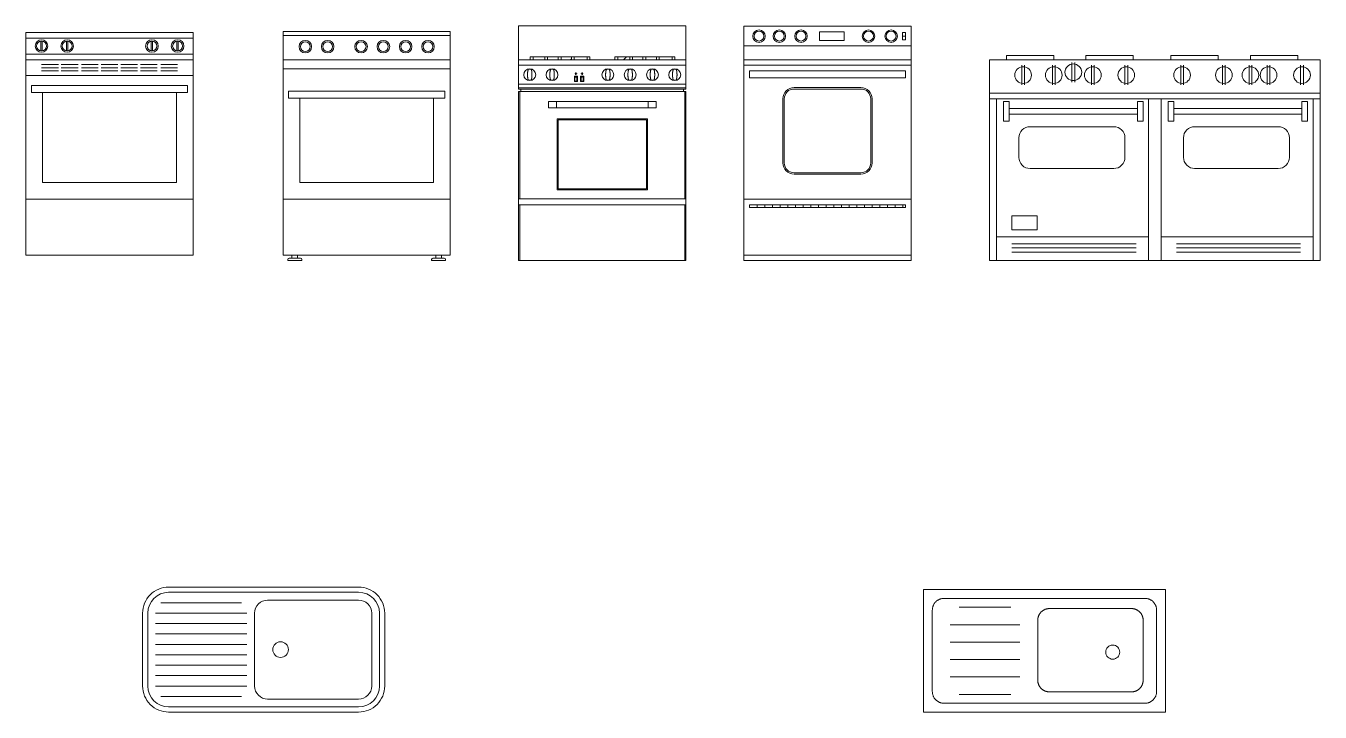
# Model space of a CAD drawing. Header units: millimetres. Extents: x 521 to 2566, y 309 to 1649.
# Drawn here: x 2018.1 to 2515.4, y 1361.9 to 1625.3 of the extents above; entities that cross this region are included whole.
import ezdxf

# ---------------------------------------------------------------- set-up
doc = ezdxf.new("R2010")
doc.units = ezdxf.units.MM
doc.layers.add('kitchen technics', color=250, linetype='Continuous')
doc.styles.get("Standard").update_dxf_attribs({"font": 'arial.ttf'})
pattern_1 = [(45, (-181644.877, -92351.259), (-10.1637708, 10.1637708), [])]

# ---------------------------------------------------------------- blocks, each defined once
blk = doc.blocks.new('SINK_KITCHEN_SNGL')
at = {"color": 8, "linetype": 'Continuous', "lineweight": 18}
for p, q in [((-36.5, -2), (36.5, -2)), ((-39.5, -6), (-8.5, -6)), ((-44.5, -38), (-44.5, -10)), ((-41.5, -10), (-6.5, -10)), ((-41.5, -14), (-6.5, -14)), ((44.5, -10), (44.5, -38)), ((-41.5, -18), (-6.5, -18)), ((-41.5, -22), (-6.5, -22)), ((-41.5, -26), (-6.5, -26)), ((-41.5, -30), (-6.5, -30)), ((-41.5, -34), (-6.5, -34)), ((-41.5, -38), (-6.5, -38)), ((-39.5, -42), (-8.5, -42)), ((36.5, -46), (-36.5, -46))]:
    blk.add_line(p, q, dxfattribs=at)
at = {"color": 7, "linetype": 'Continuous', "lineweight": 18, "flags": 128}
for points in [[(36.5, 0, -0.414214), (46.5, -10), (46.5, -38, -0.414214), (36.5, -48), (-36.5, -48, -0.414214), (-46.5, -38), (-46.5, -10, -0.414214), (-36.5, 0)], [(36.5, -5, -0.414214), (41.5, -10), (41.5, -38, -0.414214), (36.5, -43), (1.5, -43, -0.414214), (-3.5, -38), (-3.5, -10, -0.414214), (1.5, -5)]]:
    blk.add_lwpolyline(points, format="xyb", close=True, dxfattribs=at)
at = {"color": 7, "linetype": 'Continuous', "lineweight": 18}
blk.add_circle((6.5, -24), 3, dxfattribs=at)
at = {"color": 8, "linetype": 'Continuous', "lineweight": 18}
for centre, start, end in [((-36.5, -10), 90, 180), ((36.5, -10), 0, 90), ((-36.5, -38), 180, 270), ((36.5, -38), 270, 0)]:
    blk.add_arc(centre, 8, start, end, dxfattribs=at)
blk = doc.blocks.new('SINK_KITCHEN3_SNGL')
at = {"color": 7, "linetype": 'Continuous', "lineweight": 18}
for points in [[(-46.5, -47.1, 0), (-46.5, 0, 0)], [(-46.5, 0, 0), (46.5, 0, 0)], [(46.5, -47.1, 0), (46.5, 0, 0)], [(28.9, -23.04, 0), (28.85, -23.57, 0), (28.69, -24.07, 0), (28.45, -24.54, 0), (28.11, -24.95, 0), (27.7, -25.28, 0), (27.23, -25.53, 0), (26.73, -25.69, 0), (26.2, -25.74, 0), (25.67, -25.69, 0), (25.17, -25.53, 0), (24.7, -25.28, 0), (24.29, -24.95, 0), (23.96, -24.54, 0), (23.71, -24.07, 0), (23.55, -23.57, 0), (23.5, -23.04, 0), (23.55, -22.51, 0), (23.71, -22.01, 0), (23.96, -21.54, 0), (24.29, -21.13, 0), (24.7, -20.79, 0), (25.17, -20.55, 0), (25.67, -20.39, 0), (26.2, -20.34, 0), (26.73, -20.39, 0), (27.23, -20.55, 0), (27.7, -20.79, 0), (28.11, -21.13, 0), (28.45, -21.54, 0), (28.69, -22.01, 0), (28.85, -22.51, 0), (28.9, -23.04, 0)], [(-46.5, -47.1, 0), (46.5, -47.1, 0)]]:
    blk.add_polyline3d(points, dxfattribs=at)
at = {"color": 8, "linetype": 'Continuous', "lineweight": 18}
for points in [[(-43.1, -7.9, 0), (-43.09, -7.68, 0), (-43.08, -7.46, 0), (-43.05, -7.24, 0), (-43.01, -7.02, 0), (-42.97, -6.81, 0), (-42.91, -6.59, 0), (-42.84, -6.38, 0), (-42.76, -6.18, 0), (-42.67, -5.98, 0), (-42.57, -5.78, 0), (-42.46, -5.59, 0), (-42.34, -5.4, 0), (-42.21, -5.22, 0), (-42.08, -5.05, 0), (-41.93, -4.88, 0), (-41.78, -4.72, 0), (-41.62, -4.57, 0), (-41.45, -4.42, 0), (-41.28, -4.29, 0), (-41.1, -4.16, 0), (-40.91, -4.04, 0), (-40.72, -3.93, 0), (-40.52, -3.83, 0), (-40.32, -3.74, 0), (-40.12, -3.66, 0), (-39.91, -3.59, 0), (-39.69, -3.53, 0), (-39.48, -3.49, 0), (-39.26, -3.45, 0), (-39.04, -3.42, 0), (-38.82, -3.41, 0), (-38.6, -3.4, 0)], [(10.03, -3.4, 0), (-38.6, -3.4, 0)], [(38.58, -3.4, 0), (10.03, -3.4, 0)], [(38.58, -3.4, 0), (38.8, -3.41, 0), (39.02, -3.42, 0), (39.24, -3.45, 0), (39.46, -3.49, 0), (39.67, -3.53, 0), (39.89, -3.59, 0), (40.1, -3.66, 0), (40.3, -3.74, 0), (40.5, -3.83, 0), (40.7, -3.93, 0), (40.89, -4.04, 0), (41.08, -4.16, 0), (41.26, -4.29, 0), (41.43, -4.42, 0), (41.6, -4.57, 0), (41.76, -4.72, 0), (41.91, -4.88, 0), (42.06, -5.05, 0), (42.19, -5.22, 0), (42.32, -5.4, 0), (42.44, -5.59, 0), (42.55, -5.78, 0), (42.65, -5.98, 0), (42.74, -6.18, 0), (42.82, -6.38, 0), (42.89, -6.59, 0), (42.95, -6.81, 0), (42.99, -7.02, 0), (43.03, -7.24, 0), (43.06, -7.46, 0), (43.07, -7.68, 0), (43.08, -7.9, 0)], [(-43.1, -7.9, 0), (-43.1, -39.18, 0)], [(-12.9, -6.82, 0), (-32.8, -6.82, 0)], [(43.08, -39.18, 0), (43.08, -7.9, 0)], [(-9.5, -13.51, 0), (-36.2, -13.51, 0)], [(-9.5, -20.2, 0), (-36.2, -20.2, 0)], [(-9.5, -26.88, 0), (-36.2, -26.88, 0)], [(-9.5, -33.57, 0), (-36.2, -33.57, 0)], [(-38.6, -43.68, 0), (-38.82, -43.67, 0), (-39.04, -43.66, 0), (-39.26, -43.63, 0), (-39.48, -43.59, 0), (-39.69, -43.55, 0), (-39.91, -43.49, 0), (-40.12, -43.42, 0), (-40.32, -43.34, 0), (-40.52, -43.25, 0), (-40.72, -43.15, 0), (-40.91, -43.04, 0), (-41.1, -42.92, 0), (-41.28, -42.79, 0), (-41.45, -42.66, 0), (-41.62, -42.51, 0), (-41.78, -42.36, 0), (-41.93, -42.2, 0), (-42.08, -42.03, 0), (-42.21, -41.86, 0), (-42.34, -41.68, 0), (-42.46, -41.49, 0), (-42.57, -41.3, 0), (-42.67, -41.1, 0), (-42.76, -40.9, 0), (-42.84, -40.7, 0), (-42.91, -40.49, 0), (-42.97, -40.27, 0), (-43.01, -40.06, 0), (-43.05, -39.84, 0), (-43.08, -39.62, 0), (-43.09, -39.4, 0), (-43.1, -39.18, 0)], [(43.08, -39.18, 0), (43.07, -39.4, 0), (43.06, -39.62, 0), (43.03, -39.84, 0), (42.99, -40.06, 0), (42.95, -40.27, 0), (42.89, -40.49, 0), (42.82, -40.7, 0), (42.74, -40.9, 0), (42.65, -41.1, 0), (42.55, -41.3, 0), (42.44, -41.49, 0), (42.32, -41.68, 0), (42.19, -41.86, 0), (42.06, -42.03, 0), (41.91, -42.2, 0), (41.76, -42.36, 0), (41.6, -42.51, 0), (41.43, -42.66, 0), (41.26, -42.79, 0), (41.08, -42.92, 0), (40.89, -43.04, 0), (40.7, -43.15, 0), (40.5, -43.25, 0), (40.3, -43.34, 0), (40.1, -43.42, 0), (39.89, -43.49, 0), (39.67, -43.55, 0), (39.46, -43.59, 0), (39.24, -43.63, 0), (39.02, -43.66, 0), (38.8, -43.67, 0), (38.58, -43.68, 0)], [(-38.6, -43.68, 0), (10.03, -43.68, 0)], [(-12.9, -40.26, 0), (-32.8, -40.26, 0)], [(10.03, -43.68, 0), (38.58, -43.68, 0)]]:
    blk.add_polyline3d(points, dxfattribs=at)
at = {"color": 7, "linetype": 'Continuous', "lineweight": 18}
for points in [[(-1.9, -9.85, -15), (-1.9, -9.85), (-1.96, -9.95), (-1.96, -9.95, -15)], [(-1.84, -9.76, -15), (-1.84, -9.76), (-1.9, -9.85), (-1.9, -9.85, -15)], [(-1.78, -9.67, -15), (-1.78, -9.67), (-1.84, -9.76), (-1.84, -9.76, -15)], [(-1.71, -9.58, -15), (-1.71, -9.58), (-1.78, -9.67), (-1.78, -9.67, -15)], [(-1.65, -9.49, -15), (-1.65, -9.49), (-1.71, -9.58), (-1.71, -9.58, -15)], [(-1.58, -9.41, -15), (-1.58, -9.41), (-1.65, -9.49), (-1.65, -9.49, -15)], [(-1.51, -9.32, -15), (-1.51, -9.32), (-1.58, -9.41), (-1.58, -9.41, -15)], [(-1.43, -9.24, -15), (-1.43, -9.24), (-1.51, -9.32), (-1.51, -9.32, -15)], [(-1.36, -9.16, -15), (-1.36, -9.16), (-1.43, -9.24), (-1.43, -9.24, -15)], [(-1.28, -9.08, -15), (-1.28, -9.08), (-1.36, -9.16), (-1.36, -9.16, -15)], [(-1.2, -9, -15), (-1.2, -9), (-1.28, -9.08), (-1.28, -9.08, -15)], [(-1.12, -8.93, -15), (-1.12, -8.93), (-1.2, -9), (-1.2, -9, -15)], [(-1.04, -8.85, -15), (-1.04, -8.85), (-1.12, -8.93), (-1.12, -8.93, -15)], [(-0.95, -8.78, -15), (-0.95, -8.78), (-1.04, -8.85), (-1.04, -8.85, -15)], [(-0.87, -8.71, -15), (-0.87, -8.71), (-0.95, -8.78), (-0.95, -8.78, -15)], [(-0.78, -8.65, -15), (-0.78, -8.65), (-0.87, -8.71), (-0.87, -8.71, -15)], [(-0.69, -8.58, -15), (-0.69, -8.58), (-0.78, -8.65), (-0.78, -8.65, -15)], [(-0.6, -8.52, -15), (-0.6, -8.52), (-0.69, -8.58), (-0.69, -8.58, -15)], [(-0.51, -8.46, -15), (-0.51, -8.46), (-0.6, -8.52), (-0.6, -8.52, -15)], [(-0.41, -8.4, -15), (-0.41, -8.4), (-0.51, -8.46), (-0.51, -8.46, -15)], [(-0.32, -8.34, -15), (-0.32, -8.34), (-0.41, -8.4), (-0.41, -8.4, -15)], [(-0.22, -8.29, -15), (-0.22, -8.29), (-0.32, -8.34), (-0.32, -8.34, -15)], [(-0.12, -8.24, -15), (-0.12, -8.24), (-0.22, -8.29), (-0.22, -8.29, -15)], [(-0.02, -8.19, -15), (-0.02, -8.19), (-0.12, -8.24), (-0.12, -8.24, -15)], [(0.08, -8.15, -15), (0.08, -8.15), (-0.02, -8.19), (-0.02, -8.19, -15)], [(0.18, -8.1, -15), (0.18, -8.1), (0.08, -8.15), (0.08, -8.15, -15)], [(0.28, -8.06, -15), (0.28, -8.06), (0.18, -8.1), (0.18, -8.1, -15)], [(0.38, -8.02, -15), (0.38, -8.02), (0.28, -8.06), (0.28, -8.06, -15)], [(0.49, -7.99, -15), (0.49, -7.99), (0.38, -8.02), (0.38, -8.02, -15)], [(0.59, -7.95, -15), (0.59, -7.95), (0.49, -7.99), (0.49, -7.99, -15)], [(0.7, -7.92, -15), (0.7, -7.92), (0.59, -7.95), (0.59, -7.95, -15)], [(0.81, -7.89, -15), (0.81, -7.89), (0.7, -7.92), (0.7, -7.92, -15)], [(0.91, -7.87, -15), (0.91, -7.87), (0.81, -7.89), (0.81, -7.89, -15)], [(1.02, -7.85, -15), (1.02, -7.85), (0.91, -7.87), (0.91, -7.87, -15)], [(1.13, -7.83, -15), (1.13, -7.83), (1.02, -7.85), (1.02, -7.85, -15)], [(1.24, -7.81, -15), (1.24, -7.81), (1.13, -7.83), (1.13, -7.83, -15)], [(1.35, -7.79, -15), (1.35, -7.79), (1.24, -7.81), (1.24, -7.81, -15)], [(1.46, -7.78, -15), (1.46, -7.78), (1.35, -7.79), (1.35, -7.79, -15)], [(1.57, -7.77, -15), (1.57, -7.77), (1.46, -7.78), (1.46, -7.78, -15)], [(1.68, -7.77, -15), (1.68, -7.77), (1.57, -7.77), (1.57, -7.77, -15)], [(1.79, -7.76, -15), (1.79, -7.76), (1.68, -7.77), (1.68, -7.77, -15)], [(1.9, -7.76, -15), (1.9, -7.76), (1.79, -7.76), (1.79, -7.76, -15)], [(1.9, -7.76, -15), (33.4, -7.76, -15), (33.4, -7.76), (1.9, -7.76)], [(33.51, -7.76, -15), (33.51, -7.76), (33.4, -7.76), (33.4, -7.76, -15)], [(33.62, -7.77, -15), (33.62, -7.77), (33.51, -7.76), (33.51, -7.76, -15)], [(33.73, -7.77, -15), (33.73, -7.77), (33.62, -7.77), (33.62, -7.77, -15)], [(33.84, -7.78, -15), (33.84, -7.78), (33.73, -7.77), (33.73, -7.77, -15)], [(33.95, -7.79, -15), (33.95, -7.79), (33.84, -7.78), (33.84, -7.78, -15)], [(34.06, -7.81, -15), (34.06, -7.81), (33.95, -7.79), (33.95, -7.79, -15)], [(34.17, -7.83, -15), (34.17, -7.83), (34.06, -7.81), (34.06, -7.81, -15)], [(34.28, -7.85, -15), (34.28, -7.85), (34.17, -7.83), (34.17, -7.83, -15)], [(34.39, -7.87, -15), (34.39, -7.87), (34.28, -7.85), (34.28, -7.85, -15)], [(34.49, -7.89, -15), (34.49, -7.89), (34.39, -7.87), (34.39, -7.87, -15)], [(34.6, -7.92, -15), (34.6, -7.92), (34.49, -7.89), (34.49, -7.89, -15)], [(34.71, -7.95, -15), (34.71, -7.95), (34.6, -7.92), (34.6, -7.92, -15)], [(34.81, -7.99, -15), (34.81, -7.99), (34.71, -7.95), (34.71, -7.95, -15)], [(34.92, -8.02, -15), (34.92, -8.02), (34.81, -7.99), (34.81, -7.99, -15)], [(35.02, -8.06, -15), (35.02, -8.06), (34.92, -8.02), (34.92, -8.02, -15)], [(35.12, -8.1, -15), (35.12, -8.1), (35.02, -8.06), (35.02, -8.06, -15)], [(35.22, -8.15, -15), (35.22, -8.15), (35.12, -8.1), (35.12, -8.1, -15)], [(35.32, -8.19, -15), (35.32, -8.19), (35.22, -8.15), (35.22, -8.15, -15)], [(35.42, -8.24, -15), (35.42, -8.24), (35.32, -8.19), (35.32, -8.19, -15)], [(35.52, -8.29, -15), (35.52, -8.29), (35.42, -8.24), (35.42, -8.24, -15)], [(35.62, -8.34, -15), (35.62, -8.34), (35.52, -8.29), (35.52, -8.29, -15)], [(35.71, -8.4, -15), (35.71, -8.4), (35.62, -8.34), (35.62, -8.34, -15)], [(35.81, -8.46, -15), (35.81, -8.46), (35.71, -8.4), (35.71, -8.4, -15)], [(35.9, -8.52, -15), (35.9, -8.52), (35.81, -8.46), (35.81, -8.46, -15)], [(35.99, -8.58, -15), (35.99, -8.58), (35.9, -8.52), (35.9, -8.52, -15)], [(36.08, -8.65, -15), (36.08, -8.65), (35.99, -8.58), (35.99, -8.58, -15)], [(36.17, -8.71, -15), (36.17, -8.71), (36.08, -8.65), (36.08, -8.65, -15)], [(36.26, -8.78, -15), (36.26, -8.78), (36.17, -8.71), (36.17, -8.71, -15)], [(36.34, -8.85, -15), (36.34, -8.85), (36.26, -8.78), (36.26, -8.78, -15)], [(36.42, -8.93, -15), (36.42, -8.93), (36.34, -8.85), (36.34, -8.85, -15)], [(36.5, -9, -15), (36.5, -9), (36.42, -8.93), (36.42, -8.93, -15)], [(36.58, -9.08, -15), (36.58, -9.08), (36.5, -9), (36.5, -9, -15)], [(36.66, -9.16, -15), (36.66, -9.16), (36.58, -9.08), (36.58, -9.08, -15)], [(36.73, -9.24, -15), (36.73, -9.24), (36.66, -9.16), (36.66, -9.16, -15)], [(36.81, -9.32, -15), (36.81, -9.32), (36.73, -9.24), (36.73, -9.24, -15)], [(36.88, -9.41, -15), (36.88, -9.41), (36.81, -9.32), (36.81, -9.32, -15)], [(36.95, -9.49, -15), (36.95, -9.49), (36.88, -9.41), (36.88, -9.41, -15)], [(37.01, -9.58, -15), (37.01, -9.58), (36.95, -9.49), (36.95, -9.49, -15)], [(37.08, -9.67, -15), (37.08, -9.67), (37.01, -9.58), (37.01, -9.58, -15)], [(37.14, -9.76, -15), (37.14, -9.76), (37.08, -9.67), (37.08, -9.67, -15)], [(37.2, -9.85, -15), (37.2, -9.85), (37.14, -9.76), (37.14, -9.76, -15)], [(37.26, -9.95, -15), (37.26, -9.95), (37.2, -9.85), (37.2, -9.85, -15)], [(-2.59, -12.04, -15), (-2.59, -12.04), (-2.6, -12.15), (-2.6, -12.15, -15)], [(-2.6, -12.15, -15), (-2.6, -12.15), (-2.6, -12.26), (-2.6, -12.26, -15)], [(-2.6, -35.26, -15), (-2.6, -12.26, -15), (-2.6, -12.26), (-2.6, -35.26)], [(-2.58, -11.82, -15), (-2.58, -11.82), (-2.59, -11.93), (-2.59, -11.93, -15)], [(-2.59, -11.93, -15), (-2.59, -11.93), (-2.59, -12.04), (-2.59, -12.04, -15)], [(-2.57, -11.71, -15), (-2.57, -11.71), (-2.58, -11.82), (-2.58, -11.82, -15)], [(-2.55, -11.6, -15), (-2.55, -11.6), (-2.57, -11.71), (-2.57, -11.71, -15)], [(-2.53, -11.49, -15), (-2.53, -11.49), (-2.55, -11.6), (-2.55, -11.6, -15)], [(-2.51, -11.38, -15), (-2.51, -11.38), (-2.53, -11.49), (-2.53, -11.49, -15)], [(-2.49, -11.27, -15), (-2.49, -11.27), (-2.51, -11.38), (-2.51, -11.38, -15)], [(-2.46, -11.17, -15), (-2.46, -11.17), (-2.49, -11.27), (-2.49, -11.27, -15)], [(-2.44, -11.06, -15), (-2.44, -11.06), (-2.46, -11.17), (-2.46, -11.17, -15)], [(-2.41, -10.95, -15), (-2.41, -10.95), (-2.44, -11.06), (-2.44, -11.06, -15)], [(-2.37, -10.85, -15), (-2.37, -10.85), (-2.41, -10.95), (-2.41, -10.95, -15)], [(-2.34, -10.74, -15), (-2.34, -10.74), (-2.37, -10.85), (-2.37, -10.85, -15)], [(-2.3, -10.64, -15), (-2.3, -10.64), (-2.34, -10.74), (-2.34, -10.74, -15)], [(-2.26, -10.54, -15), (-2.26, -10.54), (-2.3, -10.64), (-2.3, -10.64, -15)], [(-2.21, -10.44, -15), (-2.21, -10.44), (-2.26, -10.54), (-2.26, -10.54, -15)], [(-2.17, -10.34, -15), (-2.17, -10.34), (-2.21, -10.44), (-2.21, -10.44, -15)], [(-2.12, -10.24, -15), (-2.12, -10.24), (-2.17, -10.34), (-2.17, -10.34, -15)], [(-2.07, -10.14, -15), (-2.07, -10.14), (-2.12, -10.24), (-2.12, -10.24, -15)], [(-2.02, -10.04, -15), (-2.02, -10.04), (-2.07, -10.14), (-2.07, -10.14, -15)], [(-1.96, -9.95, -15), (-1.96, -9.95), (-2.02, -10.04), (-2.02, -10.04, -15)], [(37.32, -10.04, -15), (37.32, -10.04), (37.26, -9.95), (37.26, -9.95, -15)], [(37.37, -10.14, -15), (37.37, -10.14), (37.32, -10.04), (37.32, -10.04, -15)], [(37.42, -10.24, -15), (37.42, -10.24), (37.37, -10.14), (37.37, -10.14, -15)], [(37.47, -10.34, -15), (37.47, -10.34), (37.42, -10.24), (37.42, -10.24, -15)], [(37.51, -10.44, -15), (37.51, -10.44), (37.47, -10.34), (37.47, -10.34, -15)], [(37.56, -10.54, -15), (37.56, -10.54), (37.51, -10.44), (37.51, -10.44, -15)], [(37.6, -10.64, -15), (37.6, -10.64), (37.56, -10.54), (37.56, -10.54, -15)], [(37.64, -10.74, -15), (37.64, -10.74), (37.6, -10.64), (37.6, -10.64, -15)], [(37.67, -10.85, -15), (37.67, -10.85), (37.64, -10.74), (37.64, -10.74, -15)], [(37.71, -10.95, -15), (37.71, -10.95), (37.67, -10.85), (37.67, -10.85, -15)], [(37.74, -11.06, -15), (37.74, -11.06), (37.71, -10.95), (37.71, -10.95, -15)], [(37.77, -11.17, -15), (37.77, -11.17), (37.74, -11.06), (37.74, -11.06, -15)], [(37.79, -11.27, -15), (37.79, -11.27), (37.77, -11.17), (37.77, -11.17, -15)], [(37.81, -11.38, -15), (37.81, -11.38), (37.79, -11.27), (37.79, -11.27, -15)], [(37.83, -11.49, -15), (37.83, -11.49), (37.81, -11.38), (37.81, -11.38, -15)], [(37.85, -11.6, -15), (37.85, -11.6), (37.83, -11.49), (37.83, -11.49, -15)], [(37.87, -11.71, -15), (37.87, -11.71), (37.85, -11.6), (37.85, -11.6, -15)], [(37.88, -11.82, -15), (37.88, -11.82), (37.87, -11.71), (37.87, -11.71, -15)], [(37.89, -11.93, -15), (37.89, -11.93), (37.88, -11.82), (37.88, -11.82, -15)], [(37.89, -12.04, -15), (37.89, -12.04), (37.89, -11.93), (37.89, -11.93, -15)], [(37.9, -12.15, -15), (37.9, -12.15), (37.89, -12.04), (37.89, -12.04, -15)], [(37.9, -12.26, -15), (37.9, -12.26), (37.9, -12.15), (37.9, -12.15, -15)], [(37.9, -35.26, -15), (37.9, -12.26, -15), (37.9, -12.26), (37.9, -35.26)], [(-2.6, -35.26, -15), (-2.6, -35.26), (-2.6, -35.37), (-2.6, -35.37, -15)], [(-2.6, -35.37, -15), (-2.6, -35.37), (-2.59, -35.48), (-2.59, -35.48, -15)], [(-2.59, -35.48, -15), (-2.59, -35.48), (-2.59, -35.59), (-2.59, -35.59, -15)], [(-2.59, -35.59, -15), (-2.59, -35.59), (-2.58, -35.7), (-2.58, -35.7, -15)], [(-2.58, -35.7, -15), (-2.58, -35.7), (-2.57, -35.81), (-2.57, -35.81, -15)], [(-2.57, -35.81, -15), (-2.57, -35.81), (-2.55, -35.92), (-2.55, -35.92, -15)], [(-2.55, -35.92, -15), (-2.55, -35.92), (-2.53, -36.03), (-2.53, -36.03, -15)], [(-2.53, -36.03, -15), (-2.53, -36.03), (-2.51, -36.14), (-2.51, -36.14, -15)], [(-2.51, -36.14, -15), (-2.51, -36.14), (-2.49, -36.25), (-2.49, -36.25, -15)], [(-2.49, -36.25, -15), (-2.49, -36.25), (-2.46, -36.35), (-2.46, -36.35, -15)], [(-2.46, -36.35, -15), (-2.46, -36.35), (-2.44, -36.46), (-2.44, -36.46, -15)], [(-2.44, -36.46, -15), (-2.44, -36.46), (-2.41, -36.57), (-2.41, -36.57, -15)], [(-2.41, -36.57, -15), (-2.41, -36.57), (-2.37, -36.67), (-2.37, -36.67, -15)], [(-2.37, -36.67, -15), (-2.37, -36.67), (-2.34, -36.78), (-2.34, -36.78, -15)], [(-2.34, -36.78, -15), (-2.34, -36.78), (-2.3, -36.88), (-2.3, -36.88, -15)], [(-2.3, -36.88, -15), (-2.3, -36.88), (-2.26, -36.98), (-2.26, -36.98, -15)], [(-2.26, -36.98, -15), (-2.26, -36.98), (-2.21, -37.08), (-2.21, -37.08, -15)], [(-2.21, -37.08, -15), (-2.21, -37.08), (-2.17, -37.18), (-2.17, -37.18, -15)], [(-2.17, -37.18, -15), (-2.17, -37.18), (-2.12, -37.28), (-2.12, -37.28, -15)], [(-2.12, -37.28, -15), (-2.12, -37.28), (-2.07, -37.38), (-2.07, -37.38, -15)], [(-2.07, -37.38, -15), (-2.07, -37.38), (-2.02, -37.48), (-2.02, -37.48, -15)], [(-2.02, -37.48, -15), (-2.02, -37.48), (-1.96, -37.57), (-1.96, -37.57, -15)], [(-1.96, -37.57, -15), (-1.96, -37.57), (-1.9, -37.67), (-1.9, -37.67, -15)], [(-1.9, -37.67, -15), (-1.9, -37.67), (-1.84, -37.76), (-1.84, -37.76, -15)], [(-1.84, -37.76, -15), (-1.84, -37.76), (-1.78, -37.85), (-1.78, -37.85, -15)], [(-1.78, -37.85, -15), (-1.78, -37.85), (-1.71, -37.94), (-1.71, -37.94, -15)], [(-1.71, -37.94, -15), (-1.71, -37.94), (-1.65, -38.03), (-1.65, -38.03, -15)], [(-1.65, -38.03, -15), (-1.65, -38.03), (-1.58, -38.11), (-1.58, -38.11, -15)], [(-1.58, -38.11, -15), (-1.58, -38.11), (-1.51, -38.2), (-1.51, -38.2, -15)], [(-1.51, -38.2, -15), (-1.51, -38.2), (-1.43, -38.28), (-1.43, -38.28, -15)], [(-1.43, -38.28, -15), (-1.43, -38.28), (-1.36, -38.36), (-1.36, -38.36, -15)], [(-1.36, -38.36, -15), (-1.36, -38.36), (-1.28, -38.44), (-1.28, -38.44, -15)], [(-1.28, -38.44, -15), (-1.28, -38.44), (-1.2, -38.52), (-1.2, -38.52, -15)], [(-1.2, -38.52, -15), (-1.2, -38.52), (-1.12, -38.59), (-1.12, -38.59, -15)], [(-1.12, -38.59, -15), (-1.12, -38.59), (-1.04, -38.67), (-1.04, -38.67, -15)], [(-1.04, -38.67, -15), (-1.04, -38.67), (-0.95, -38.74), (-0.95, -38.74, -15)], [(-0.95, -38.74, -15), (-0.95, -38.74), (-0.87, -38.81), (-0.87, -38.81, -15)], [(-0.87, -38.81, -15), (-0.87, -38.81), (-0.78, -38.87), (-0.78, -38.87, -15)], [(-0.78, -38.87, -15), (-0.78, -38.87), (-0.69, -38.94), (-0.69, -38.94, -15)], [(-0.69, -38.94, -15), (-0.69, -38.94), (-0.6, -39), (-0.6, -39, -15)], [(-0.6, -39, -15), (-0.6, -39), (-0.51, -39.06), (-0.51, -39.06, -15)], [(-0.51, -39.06, -15), (-0.51, -39.06), (-0.41, -39.12), (-0.41, -39.12, -15)], [(-0.41, -39.12, -15), (-0.41, -39.12), (-0.32, -39.18), (-0.32, -39.18, -15)], [(-0.32, -39.18, -15), (-0.32, -39.18), (-0.22, -39.23), (-0.22, -39.23, -15)], [(-0.22, -39.23, -15), (-0.22, -39.23), (-0.12, -39.28), (-0.12, -39.28, -15)], [(-0.12, -39.28, -15), (-0.12, -39.28), (-0.02, -39.33), (-0.02, -39.33, -15)], [(-0.02, -39.33, -15), (-0.02, -39.33), (0.08, -39.37), (0.08, -39.37, -15)], [(0.08, -39.37, -15), (0.08, -39.37), (0.18, -39.42), (0.18, -39.42, -15)], [(0.18, -39.42, -15), (0.18, -39.42), (0.28, -39.46), (0.28, -39.46, -15)], [(0.28, -39.46, -15), (0.28, -39.46), (0.38, -39.5), (0.38, -39.5, -15)], [(0.38, -39.5, -15), (0.38, -39.5), (0.49, -39.53), (0.49, -39.53, -15)], [(0.49, -39.53, -15), (0.49, -39.53), (0.59, -39.57), (0.59, -39.57, -15)], [(0.59, -39.57, -15), (0.59, -39.57), (0.7, -39.6), (0.7, -39.6, -15)], [(0.7, -39.6, -15), (0.7, -39.6), (0.81, -39.63), (0.81, -39.63, -15)], [(0.81, -39.63, -15), (0.81, -39.63), (0.91, -39.65), (0.91, -39.65, -15)], [(0.91, -39.65, -15), (0.91, -39.65), (1.02, -39.67), (1.02, -39.67, -15)], [(1.02, -39.67, -15), (1.02, -39.67), (1.13, -39.69), (1.13, -39.69, -15)], [(1.13, -39.69, -15), (1.13, -39.69), (1.24, -39.71), (1.24, -39.71, -15)], [(1.24, -39.71, -15), (1.24, -39.71), (1.35, -39.73), (1.35, -39.73, -15)], [(1.35, -39.73, -15), (1.35, -39.73), (1.46, -39.74), (1.46, -39.74, -15)], [(1.46, -39.74, -15), (1.46, -39.74), (1.57, -39.75), (1.57, -39.75, -15)], [(1.57, -39.75, -15), (1.57, -39.75), (1.68, -39.75), (1.68, -39.75, -15)], [(1.68, -39.75, -15), (1.68, -39.75), (1.79, -39.76), (1.79, -39.76, -15)], [(1.79, -39.76, -15), (1.79, -39.76), (1.9, -39.76), (1.9, -39.76, -15)], [(1.9, -39.76, -15), (33.4, -39.76, -15), (33.4, -39.76), (1.9, -39.76)], [(33.4, -39.76, -15), (33.4, -39.76), (33.51, -39.76), (33.51, -39.76, -15)], [(33.51, -39.76, -15), (33.51, -39.76), (33.62, -39.75), (33.62, -39.75, -15)], [(33.62, -39.75, -15), (33.62, -39.75), (33.73, -39.75), (33.73, -39.75, -15)], [(33.73, -39.75, -15), (33.73, -39.75), (33.84, -39.74), (33.84, -39.74, -15)], [(33.84, -39.74, -15), (33.84, -39.74), (33.95, -39.73), (33.95, -39.73, -15)], [(33.95, -39.73, -15), (33.95, -39.73), (34.06, -39.71), (34.06, -39.71, -15)], [(34.06, -39.71, -15), (34.06, -39.71), (34.17, -39.69), (34.17, -39.69, -15)], [(34.17, -39.69, -15), (34.17, -39.69), (34.28, -39.67), (34.28, -39.67, -15)], [(34.28, -39.67, -15), (34.28, -39.67), (34.39, -39.65), (34.39, -39.65, -15)], [(34.39, -39.65, -15), (34.39, -39.65), (34.49, -39.63), (34.49, -39.63, -15)], [(34.49, -39.63, -15), (34.49, -39.63), (34.6, -39.6), (34.6, -39.6, -15)], [(34.6, -39.6, -15), (34.6, -39.6), (34.71, -39.57), (34.71, -39.57, -15)], [(34.71, -39.57, -15), (34.71, -39.57), (34.81, -39.53), (34.81, -39.53, -15)], [(34.81, -39.53, -15), (34.81, -39.53), (34.92, -39.5), (34.92, -39.5, -15)], [(34.92, -39.5, -15), (34.92, -39.5), (35.02, -39.46), (35.02, -39.46, -15)], [(35.02, -39.46, -15), (35.02, -39.46), (35.12, -39.42), (35.12, -39.42, -15)], [(35.12, -39.42, -15), (35.12, -39.42), (35.22, -39.37), (35.22, -39.37, -15)], [(35.22, -39.37, -15), (35.22, -39.37), (35.32, -39.33), (35.32, -39.33, -15)], [(35.32, -39.33, -15), (35.32, -39.33), (35.42, -39.28), (35.42, -39.28, -15)], [(35.42, -39.28, -15), (35.42, -39.28), (35.52, -39.23), (35.52, -39.23, -15)], [(35.52, -39.23, -15), (35.52, -39.23), (35.62, -39.18), (35.62, -39.18, -15)], [(35.62, -39.18, -15), (35.62, -39.18), (35.71, -39.12), (35.71, -39.12, -15)], [(35.71, -39.12, -15), (35.71, -39.12), (35.81, -39.06), (35.81, -39.06, -15)], [(35.81, -39.06, -15), (35.81, -39.06), (35.9, -39), (35.9, -39, -15)], [(35.9, -39, -15), (35.9, -39), (35.99, -38.94), (35.99, -38.94, -15)], [(35.99, -38.94, -15), (35.99, -38.94), (36.08, -38.87), (36.08, -38.87, -15)], [(36.08, -38.87, -15), (36.08, -38.87), (36.17, -38.81), (36.17, -38.81, -15)], [(36.17, -38.81, -15), (36.17, -38.81), (36.26, -38.74), (36.26, -38.74, -15)], [(36.26, -38.74, -15), (36.26, -38.74), (36.34, -38.67), (36.34, -38.67, -15)], [(36.34, -38.67, -15), (36.34, -38.67), (36.42, -38.59), (36.42, -38.59, -15)], [(36.42, -38.59, -15), (36.42, -38.59), (36.5, -38.52), (36.5, -38.52, -15)], [(36.5, -38.52, -15), (36.5, -38.52), (36.58, -38.44), (36.58, -38.44, -15)], [(36.58, -38.44, -15), (36.58, -38.44), (36.66, -38.36), (36.66, -38.36, -15)], [(36.66, -38.36, -15), (36.66, -38.36), (36.73, -38.28), (36.73, -38.28, -15)], [(36.73, -38.28, -15), (36.73, -38.28), (36.81, -38.2), (36.81, -38.2, -15)], [(36.81, -38.2, -15), (36.81, -38.2), (36.88, -38.11), (36.88, -38.11, -15)], [(36.88, -38.11, -15), (36.88, -38.11), (36.95, -38.03), (36.95, -38.03, -15)], [(36.95, -38.03, -15), (36.95, -38.03), (37.01, -37.94), (37.01, -37.94, -15)], [(37.01, -37.94, -15), (37.01, -37.94), (37.08, -37.85), (37.08, -37.85, -15)], [(37.08, -37.85, -15), (37.08, -37.85), (37.14, -37.76), (37.14, -37.76, -15)], [(37.14, -37.76, -15), (37.14, -37.76), (37.2, -37.67), (37.2, -37.67, -15)], [(37.2, -37.67, -15), (37.2, -37.67), (37.26, -37.57), (37.26, -37.57, -15)], [(37.26, -37.57, -15), (37.26, -37.57), (37.32, -37.48), (37.32, -37.48, -15)], [(37.32, -37.48, -15), (37.32, -37.48), (37.37, -37.38), (37.37, -37.38, -15)], [(37.37, -37.38, -15), (37.37, -37.38), (37.42, -37.28), (37.42, -37.28, -15)], [(37.42, -37.28, -15), (37.42, -37.28), (37.47, -37.18), (37.47, -37.18, -15)], [(37.47, -37.18, -15), (37.47, -37.18), (37.51, -37.08), (37.51, -37.08, -15)], [(37.51, -37.08, -15), (37.51, -37.08), (37.56, -36.98), (37.56, -36.98, -15)], [(37.56, -36.98, -15), (37.56, -36.98), (37.6, -36.88), (37.6, -36.88, -15)], [(37.6, -36.88, -15), (37.6, -36.88), (37.64, -36.78), (37.64, -36.78, -15)], [(37.64, -36.78, -15), (37.64, -36.78), (37.67, -36.67), (37.67, -36.67, -15)], [(37.67, -36.67, -15), (37.67, -36.67), (37.71, -36.57), (37.71, -36.57, -15)], [(37.71, -36.57, -15), (37.71, -36.57), (37.74, -36.46), (37.74, -36.46, -15)], [(37.74, -36.46, -15), (37.74, -36.46), (37.77, -36.35), (37.77, -36.35, -15)], [(37.77, -36.35, -15), (37.77, -36.35), (37.79, -36.25), (37.79, -36.25, -15)], [(37.79, -36.25, -15), (37.79, -36.25), (37.81, -36.14), (37.81, -36.14, -15)], [(37.81, -36.14, -15), (37.81, -36.14), (37.83, -36.03), (37.83, -36.03, -15)], [(37.83, -36.03, -15), (37.83, -36.03), (37.85, -35.92), (37.85, -35.92, -15)], [(37.85, -35.92, -15), (37.85, -35.92), (37.87, -35.81), (37.87, -35.81, -15)], [(37.87, -35.81, -15), (37.87, -35.81), (37.88, -35.7), (37.88, -35.7, -15)], [(37.88, -35.7, -15), (37.88, -35.7), (37.89, -35.59), (37.89, -35.59, -15)], [(37.89, -35.48, -15), (37.89, -35.48), (37.9, -35.37), (37.9, -35.37, -15)], [(37.89, -35.59, -15), (37.89, -35.59), (37.89, -35.48), (37.89, -35.48, -15)], [(37.9, -35.37, -15), (37.9, -35.37), (37.9, -35.26), (37.9, -35.26, -15)]]:
    blk.add_3dface(points, dxfattribs=at)
blk = doc.blocks.new('Gruppe-253')
at = {"color": 7, "linetype": 'Continuous', "lineweight": 18}
for p, q in [((-2666.02, -415.98), (-2666.02, -493.13)), ((-2539.05, -415.98), (-2666.02, -415.98)), ((-2634.41, -417.06), (-2634.41, -424.56)), ((-2633.34, -417.06), (-2633.34, -424.56)), ((-2539.05, -493.13), (-2539.05, -415.98)), ((-2653.7, -418.13), (-2653.7, -425.63)), ((-2652.62, -418.13), (-2652.62, -425.63)), ((-2641.91, -418.13), (-2641.91, -425.63)), ((-2640.84, -418.13), (-2640.84, -425.63)), ((-2626.91, -418.13), (-2626.91, -425.63)), ((-2625.84, -418.13), (-2625.84, -425.63)), ((-2614.05, -418.13), (-2614.05, -425.63)), ((-2612.98, -418.13), (-2612.98, -425.63)), ((-2592.62, -418.13), (-2592.62, -425.63)), ((-2591.55, -418.13), (-2591.55, -425.63)), ((-2576.55, -418.13), (-2576.55, -425.63)), ((-2575.48, -418.13), (-2575.48, -425.63)), ((-2566.37, -418.13), (-2566.37, -425.63)), ((-2565.3, -418.13), (-2565.3, -425.63)), ((-2559.41, -418.13), (-2559.41, -425.63)), ((-2558.34, -418.13), (-2558.34, -425.63)), ((-2546.55, -418.13), (-2546.55, -425.63)), ((-2545.48, -418.13), (-2545.48, -425.63)), ((-2539.05, -428.84), (-2666.02, -428.84)), ((-2539.05, -430.98), (-2666.02, -430.98)), ((-2609.23, -434.73), (-2658.52, -434.73)), ((-2609.23, -436.88), (-2658.52, -436.88)), ((-2546.02, -434.73), (-2595.3, -434.73)), ((-2546.02, -436.88), (-2595.3, -436.88)), ((-2604.95, -484.02), (-2663.34, -484.02)), ((-2541.73, -484.02), (-2600.12, -484.02)), ((-2541.73, -484.02), (-2600.12, -484.02)), ((-2666.02, -493.13), (-2539.05, -493.13))]:
    blk.add_line(p, q, dxfattribs=at)
at = {"color": 8, "linetype": 'Continuous', "lineweight": 18}
for p, q in [((-2609.77, -486.7), (-2657.45, -486.7)), ((-2546.55, -486.7), (-2594.23, -486.7)), ((-2609.77, -488.24), (-2657.45, -488.24)), ((-2609.77, -489.91), (-2657.45, -489.91)), ((-2546.55, -488.24), (-2594.23, -488.24)), ((-2546.55, -489.91), (-2594.23, -489.91))]:
    blk.add_line(p, q, dxfattribs=at)
at = {"color": 7, "linetype": 'Continuous', "lineweight": 18}
for points in [[(-2659.59, -415.98), (-2659.59, -414.38), (-2641.37, -414.38), (-2641.37, -415.98)], [(-2629.05, -415.98), (-2629.05, -414.38), (-2610.84, -414.38), (-2610.84, -415.98)], [(-2596.37, -415.98), (-2596.37, -414.38), (-2578.16, -414.38), (-2578.16, -415.98)], [(-2565.84, -415.98), (-2565.84, -414.38), (-2547.62, -414.38), (-2547.62, -415.98)]]:
    blk.add_lwpolyline(points, dxfattribs=at)
for points in [[(-2663.34, -493.13), (-2604.95, -493.13), (-2604.95, -430.98), (-2663.34, -430.98)], [(-2660.66, -439.56), (-2658.52, -439.56), (-2658.52, -432.06), (-2660.66, -432.06)], [(-2609.23, -439.56), (-2607.09, -439.56), (-2607.09, -432.06), (-2609.23, -432.06)], [(-2600.12, -493.13), (-2541.73, -493.13), (-2541.73, -430.98), (-2600.12, -430.98)], [(-2597.45, -439.56), (-2595.3, -439.56), (-2595.3, -432.06), (-2597.45, -432.06)], [(-2546.02, -439.56), (-2543.87, -439.56), (-2543.87, -432.06), (-2546.02, -432.06)], [(-2657.45, -481.34), (-2647.8, -481.34), (-2647.8, -475.98), (-2657.45, -475.98)]]:
    blk.add_lwpolyline(points, close=True, dxfattribs=at)
at = {"color": 7, "linetype": 'Continuous', "lineweight": 18, "flags": 128}
for points in [[(-2650.48, -457.77), (-2618.34, -457.77, 0.414214), (-2614.05, -453.48), (-2614.05, -445.98, 0.414214), (-2618.34, -441.7), (-2650.48, -441.7, 0.414214), (-2654.77, -445.98), (-2654.77, -453.48, 0.414214)], [(-2587.27, -457.77), (-2555.12, -457.77, 0.414214), (-2550.84, -453.48), (-2550.84, -445.98, 0.414214), (-2555.12, -441.7), (-2587.27, -441.7, 0.414214), (-2591.55, -445.98), (-2591.55, -453.48, 0.414214)]]:
    blk.add_lwpolyline(points, format="xyb", close=True, dxfattribs=at)
at = {"color": 7, "linetype": 'Continuous', "lineweight": 18}
for centre in [(-2633.87, -420.81), (-2653.16, -421.88), (-2641.37, -421.88), (-2626.37, -421.88), (-2613.52, -421.88), (-2592.09, -421.88), (-2576.02, -421.88), (-2565.84, -421.88), (-2558.87, -421.88), (-2546.02, -421.88)]:
    blk.add_circle(centre, 3.21, dxfattribs=at)
blk = doc.blocks.new('Gruppe-254')
at = {"color": 7, "linetype": 'Continuous', "lineweight": 18}
for p, q in [((-2760.46, -403.13), (-2696.17, -403.13)), ((-2760.46, -403.13), (-2760.46, -493.13)), ((-2731.34, -405.22), (-2731.34, -408.64)), ((-2731.34, -405.22), (-2721.9, -405.22)), ((-2721.9, -405.22), (-2721.9, -408.64)), ((-2699.48, -405.52), (-2699.48, -408.35)), ((-2699.48, -405.52), (-2698.41, -405.52)), ((-2699.48, -406.93), (-2698.41, -406.93)), ((-2698.41, -405.52), (-2698.41, -408.35)), ((-2696.17, -403.13), (-2696.17, -493.13)), ((-2760.46, -410.63), (-2696.17, -410.63)), ((-2731.34, -408.64), (-2721.9, -408.64)), ((-2699.48, -408.35), (-2698.41, -408.35)), ((-2760.46, -415.98), (-2696.17, -415.98)), ((-2760.46, -418.13), (-2696.17, -418.13)), ((-2758.32, -420.27), (-2698.32, -420.27)), ((-2758.32, -420.27), (-2758.32, -422.95)), ((-2698.32, -420.27), (-2698.32, -422.95)), ((-2758.32, -422.95), (-2698.32, -422.95)), ((-2760.46, -469.56), (-2696.17, -469.56)), ((-2758.32, -471.7), (-2698.32, -471.7)), ((-2758.32, -471.7), (-2758.32, -472.77)), ((-2755.32, -472.77), (-2755.32, -471.7)), ((-2752.37, -472.77), (-2752.37, -471.7)), ((-2749.42, -472.77), (-2749.42, -471.7)), ((-2746.48, -472.77), (-2746.48, -471.7)), ((-2743.53, -472.77), (-2743.53, -471.7)), ((-2740.58, -472.77), (-2740.58, -471.7)), ((-2737.64, -472.77), (-2737.64, -471.7)), ((-2734.69, -472.77), (-2734.69, -471.7)), ((-2731.74, -472.77), (-2731.74, -471.7)), ((-2728.8, -472.77), (-2728.8, -471.7)), ((-2725.85, -472.77), (-2725.85, -471.7)), ((-2722.9, -472.77), (-2722.9, -471.7)), ((-2719.96, -472.77), (-2719.96, -471.7)), ((-2717.01, -472.77), (-2717.01, -471.7)), ((-2714.07, -472.77), (-2714.07, -471.7)), ((-2711.12, -472.77), (-2711.12, -471.7)), ((-2708.17, -472.77), (-2708.17, -471.7)), ((-2705.23, -472.77), (-2705.23, -471.7)), ((-2702.28, -472.77), (-2702.28, -471.7)), ((-2699.33, -472.77), (-2699.33, -471.7)), ((-2698.32, -471.7), (-2698.32, -472.77)), ((-2758.32, -472.77), (-2698.32, -472.77)), ((-2760.46, -490.98), (-2696.17, -490.98)), ((-2760.46, -493.13), (-2696.17, -493.13))]:
    blk.add_line(p, q, dxfattribs=at)
at = {"color": 7, "linetype": 'Continuous', "lineweight": 18, "flags": 128}
for points in [[(-2741.17, -426.7), (-2715.46, -426.7, -0.414214), (-2711.17, -430.98), (-2711.17, -455.63, -0.414214), (-2715.46, -459.91), (-2741.17, -459.91, -0.414214), (-2745.46, -455.63), (-2745.46, -430.98, -0.414214)], [(-2741.17, -427.23), (-2715.46, -427.23, -0.414214), (-2711.71, -430.98), (-2711.71, -455.63, -0.414214), (-2715.46, -459.38), (-2741.17, -459.38, -0.414214), (-2744.92, -455.63), (-2744.92, -430.98, -0.414214)]]:
    blk.add_lwpolyline(points, format="xyb", close=True, dxfattribs=at)
at = {"color": 7, "linetype": 'Continuous', "lineweight": 18}
for centre, radius in [((-2754.63, -406.93), 2.41), ((-2754.63, -406.93), 1.89), ((-2746.81, -406.93), 2.41), ((-2746.81, -406.93), 1.89), ((-2738.48, -406.93), 2.41), ((-2738.48, -406.93), 1.89), ((-2712.56, -406.93), 2.41), ((-2712.56, -406.93), 1.89), ((-2703.87, -406.93), 2.41), ((-2703.87, -406.93), 1.89)]:
    blk.add_circle(centre, radius, dxfattribs=at)
blk = doc.blocks.new('Gruppe-255')
at = {"linetype": 'Continuous', "lineweight": 18}
h = blk.add_hatch(dxfattribs=at)
h.set_pattern_fill('ANSI31__I', style=0, pattern_type=2)
h.set_pattern_definition(pattern_1)
h.paths.add_polyline_path([(-2841.45, -415.98), (-2836.91, -415.98), (-2836.91, -414.91), (-2841.45, -414.91)])
h = blk.add_hatch(dxfattribs=at)
h.set_pattern_fill('ANSI31__I', style=0, pattern_type=2)
h.set_pattern_definition(pattern_1)
h.paths.add_polyline_path([(-2835.86, -415.98), (-2831.84, -415.98), (-2831.84, -414.91), (-2835.86, -414.91)])
h = blk.add_hatch(dxfattribs=at)
h.set_pattern_fill('ANSI31__I', style=0, pattern_type=2)
h.set_pattern_definition(pattern_1)
h.paths.add_polyline_path([(-2830.66, -415.98), (-2826.63, -415.98), (-2826.63, -414.91), (-2830.66, -414.91)])
h = blk.add_hatch(dxfattribs=at)
h.set_pattern_fill('ANSI31__I', style=0, pattern_type=2)
h.set_pattern_definition(pattern_1)
h.paths.add_polyline_path([(-2825.59, -415.98), (-2820.94, -415.98), (-2820.94, -414.91), (-2825.59, -414.91)])
h = blk.add_hatch(dxfattribs=at)
h.set_pattern_fill('ANSI31__I', style=0, pattern_type=2)
h.set_pattern_definition(pattern_1)
h.paths.add_polyline_path([(-2808.85, -415.98), (-2804.3, -415.98), (-2804.3, -414.91), (-2808.85, -414.91)])
h = blk.add_hatch(dxfattribs=at)
h.set_pattern_fill('ANSI31__I', style=0, pattern_type=2)
h.set_pattern_definition(pattern_1)
h.paths.add_polyline_path([(-2803.26, -415.98), (-2799.23, -415.98), (-2799.23, -414.91), (-2803.26, -414.91)])
h = blk.add_hatch(dxfattribs=at)
h.set_pattern_fill('ANSI31__I', style=0, pattern_type=2)
h.set_pattern_definition(pattern_1)
h.paths.add_polyline_path([(-2798.05, -415.98), (-2794.02, -415.98), (-2794.02, -414.91), (-2798.05, -414.91)])
h = blk.add_hatch(dxfattribs=at)
h.set_pattern_fill('ANSI31__I', style=0, pattern_type=2)
h.set_pattern_definition(pattern_1)
h.paths.add_polyline_path([(-2792.98, -415.98), (-2788.33, -415.98), (-2788.33, -414.91), (-2792.98, -414.91)])
at = {"color": 7, "linetype": 'Continuous', "lineweight": 18}
for p, q in [((-2846.99, -427.23), (-2846.99, -403.01)), ((-2846.99, -403.01), (-2782.7, -403.01)), ((-2782.7, -427.23), (-2782.7, -403.01)), ((-2846.99, -415.98), (-2782.7, -415.98)), ((-2842.57, -414.91), (-2842.57, -415.98)), ((-2819.6, -414.91), (-2842.57, -414.91)), ((-2841.45, -414.91), (-2841.45, -415.98)), ((-2836.91, -414.91), (-2836.91, -415.98)), ((-2835.86, -414.91), (-2835.86, -415.98)), ((-2831.84, -414.91), (-2831.84, -415.98)), ((-2830.66, -414.91), (-2830.66, -415.98)), ((-2826.63, -414.91), (-2826.63, -415.98)), ((-2825.59, -414.91), (-2825.59, -415.98)), ((-2820.61, -414.91), (-2820.61, -415.98)), ((-2819.6, -414.91), (-2819.6, -415.98)), ((-2809.96, -414.91), (-2809.96, -415.98)), ((-2787, -414.91), (-2809.96, -414.91)), ((-2808.85, -414.91), (-2808.85, -415.98)), ((-2804.3, -414.91), (-2804.3, -415.98)), ((-2803.26, -414.91), (-2803.26, -415.98)), ((-2799.23, -414.91), (-2799.23, -415.98)), ((-2798.05, -414.91), (-2798.05, -415.98)), ((-2794.02, -414.91), (-2794.02, -415.98)), ((-2792.98, -414.91), (-2792.98, -415.98)), ((-2788.01, -414.91), (-2788.01, -415.98)), ((-2787, -414.91), (-2787, -415.98)), ((-2846.99, -418.13), (-2782.7, -418.13)), ((-2843.13, -419.66), (-2842.7, -419.66)), ((-2842.27, -419.66), (-2842.7, -419.66)), ((-2834.56, -419.66), (-2834.13, -419.66)), ((-2833.7, -419.66), (-2834.13, -419.66)), ((-2813.13, -419.66), (-2812.7, -419.66)), ((-2812.27, -419.66), (-2812.7, -419.66)), ((-2804.56, -419.66), (-2804.13, -419.66)), ((-2803.7, -419.66), (-2804.13, -419.66)), ((-2795.99, -419.66), (-2795.56, -419.66)), ((-2795.13, -419.66), (-2795.56, -419.66)), ((-2787.42, -419.66), (-2786.99, -419.66)), ((-2786.56, -419.66), (-2786.99, -419.66)), ((-2846.99, -425.37), (-2782.7, -425.37)), ((-2846.99, -426.83), (-2782.7, -426.83)), ((-2846.99, -427.23), (-2782.7, -427.23)), ((-2846.07, -428.17), (-2846.07, -427.23)), ((-2843.13, -423.83), (-2842.7, -423.83)), ((-2842.27, -423.83), (-2842.7, -423.83)), ((-2834.56, -423.83), (-2834.13, -423.83)), ((-2833.7, -423.83), (-2834.13, -423.83)), ((-2813.13, -423.83), (-2812.7, -423.83)), ((-2812.27, -423.83), (-2812.7, -423.83)), ((-2804.56, -423.83), (-2804.13, -423.83)), ((-2803.7, -423.83), (-2804.13, -423.83)), ((-2795.99, -423.83), (-2795.56, -423.83)), ((-2795.13, -423.83), (-2795.56, -423.83)), ((-2787.42, -423.83), (-2786.99, -423.83)), ((-2786.56, -423.83), (-2786.99, -423.83)), ((-2783.62, -428.17), (-2783.62, -427.23)), ((-2846.99, -469.44), (-2846.99, -428.17)), ((-2846.99, -428.17), (-2782.7, -428.17)), ((-2846.51, -469.44), (-2846.51, -428.17)), ((-2835.52, -431.98), (-2812.35, -431.98)), ((-2835.52, -434.42), (-2835.52, -431.98)), ((-2832.49, -431.98), (-2832.49, -434.42)), ((-2794.12, -431.98), (-2812.35, -431.98)), ((-2797.15, -431.98), (-2797.15, -434.42)), ((-2794.12, -434.42), (-2794.12, -431.98)), ((-2783.18, -469.44), (-2783.18, -428.17)), ((-2782.7, -493.13), (-2782.7, -428.17)), ((-2782.7, -493.13), (-2782.7, -428.17)), ((-2835.52, -434.42), (-2812.35, -434.42)), ((-2794.12, -434.42), (-2812.35, -434.42)), ((-2846.99, -469.44), (-2782.7, -469.44)), ((-2846.99, -493.13), (-2846.99, -469.44)), ((-2846.99, -471.7), (-2782.7, -471.7)), ((-2846.51, -493.13), (-2846.51, -471.7)), ((-2783.18, -493.13), (-2783.18, -471.7)), ((-2846.99, -493.13), (-2782.7, -493.13))]:
    blk.add_line(p, q, dxfattribs=at)
for points in [[(-2824.4, -422.27), (-2825.56, -422.27), (-2825.56, -424.33), (-2824.4, -424.33)], [(-2824.56, -422.42), (-2825.41, -422.42), (-2825.41, -424.17), (-2824.56, -424.17)], [(-2823.16, -422.27), (-2821.97, -422.27), (-2821.97, -424.33), (-2823.16, -424.33)], [(-2823, -422.42), (-2822.13, -422.42), (-2822.13, -424.18), (-2823, -424.18)], [(-2832.14, -438.7), (-2797.51, -438.7), (-2797.51, -465.89), (-2832.14, -465.89)], [(-2831.77, -439.06), (-2797.87, -439.06), (-2797.87, -465.53), (-2831.77, -465.53)]]:
    blk.add_lwpolyline(points, close=True, dxfattribs=at)
for centre, radius in [((-2842.7, -421.75), 2.27), ((-2834.13, -421.75), 2.27), ((-2824.97, -421.33), 0.313), ((-2825.03, -422.59), 0.131), ((-2822.62, -421.33), 0.313), ((-2822.64, -422.59), 0.131), ((-2812.7, -421.75), 2.27), ((-2804.13, -421.75), 2.27), ((-2795.56, -421.75), 2.27), ((-2786.99, -421.75), 2.27)]:
    blk.add_circle(centre, radius, dxfattribs=at)
for points in [[(-2843.56, -421.75), (-2843.56, -419.66), (-2843.13, -419.66)], [(-2834.99, -421.75), (-2834.99, -419.66), (-2834.56, -419.66)], [(-2813.56, -421.75), (-2813.56, -419.66), (-2813.13, -419.66)], [(-2804.99, -421.75), (-2804.99, -419.66), (-2804.56, -419.66)], [(-2796.42, -421.75), (-2796.42, -419.66), (-2795.99, -419.66)], [(-2787.85, -421.75), (-2787.85, -419.66), (-2787.42, -419.66)]]:
    blk.add_rational_spline(points, [1, 0.707106795125, 1], degree=2, dxfattribs=at)
for points in [[(-2843.56, -421.75), (-2843.56, -422.2), (-2843.5, -422.82), (-2843.46, -423.11), (-2843.43, -423.22), (-2843.42, -423.31), (-2843.37, -423.5), (-2843.31, -423.64), (-2843.27, -423.73), (-2843.21, -423.8), (-2843.16, -423.83), (-2843.13, -423.83)], [(-2834.99, -421.75), (-2834.99, -422.2), (-2834.93, -422.82), (-2834.89, -423.11), (-2834.86, -423.22), (-2834.84, -423.31), (-2834.8, -423.5), (-2834.74, -423.64), (-2834.7, -423.73), (-2834.64, -423.8), (-2834.59, -423.83), (-2834.56, -423.83)], [(-2813.56, -421.75), (-2813.56, -422.2), (-2813.5, -422.82), (-2813.46, -423.11), (-2813.43, -423.22), (-2813.42, -423.31), (-2813.37, -423.5), (-2813.31, -423.64), (-2813.27, -423.73), (-2813.21, -423.8), (-2813.16, -423.83), (-2813.13, -423.83)], [(-2804.99, -421.75), (-2804.99, -422.2), (-2804.93, -422.82), (-2804.89, -423.11), (-2804.86, -423.22), (-2804.84, -423.31), (-2804.8, -423.5), (-2804.74, -423.64), (-2804.7, -423.73), (-2804.64, -423.8), (-2804.59, -423.83), (-2804.56, -423.83)], [(-2796.42, -421.75), (-2796.42, -422.2), (-2796.36, -422.82), (-2796.31, -423.11), (-2796.29, -423.22), (-2796.27, -423.31), (-2796.22, -423.5), (-2796.17, -423.64), (-2796.12, -423.73), (-2796.06, -423.8), (-2796.02, -423.83), (-2795.99, -423.83)], [(-2787.85, -421.75), (-2787.85, -422.2), (-2787.79, -422.82), (-2787.74, -423.11), (-2787.72, -423.22), (-2787.7, -423.31), (-2787.65, -423.5), (-2787.6, -423.64), (-2787.55, -423.73), (-2787.49, -423.8), (-2787.45, -423.83), (-2787.42, -423.83)]]:
    blk.add_open_spline(points, degree=2, knots=[0, 0, 0, 1, 2, 3, 3, 4, 5, 6, 7, 8, 9, 9, 9], dxfattribs=at)
for points in [[(-2841.85, -421.75), (-2841.84, -421.32), (-2841.9, -420.7), (-2841.95, -420.36), (-2842.01, -420.07), (-2842.07, -419.9), (-2842.11, -419.81), (-2842.15, -419.75), (-2842.19, -419.7), (-2842.24, -419.67), (-2842.27, -419.66)], [(-2833.27, -421.75), (-2833.27, -421.32), (-2833.33, -420.7), (-2833.38, -420.36), (-2833.44, -420.07), (-2833.5, -419.9), (-2833.54, -419.81), (-2833.58, -419.75), (-2833.62, -419.7), (-2833.67, -419.67), (-2833.7, -419.66)], [(-2811.85, -421.75), (-2811.84, -421.32), (-2811.9, -420.7), (-2811.95, -420.36), (-2812.01, -420.07), (-2812.07, -419.9), (-2812.11, -419.81), (-2812.15, -419.75), (-2812.19, -419.7), (-2812.24, -419.67), (-2812.27, -419.66)], [(-2803.27, -421.75), (-2803.27, -421.32), (-2803.33, -420.7), (-2803.38, -420.36), (-2803.44, -420.07), (-2803.5, -419.9), (-2803.54, -419.81), (-2803.58, -419.75), (-2803.62, -419.7), (-2803.67, -419.67), (-2803.7, -419.66)], [(-2794.7, -421.75), (-2794.7, -421.32), (-2794.76, -420.7), (-2794.81, -420.36), (-2794.87, -420.07), (-2794.93, -419.9), (-2794.97, -419.81), (-2795.01, -419.75), (-2795.05, -419.7), (-2795.1, -419.67), (-2795.13, -419.66)], [(-2786.13, -421.75), (-2786.13, -421.32), (-2786.19, -420.7), (-2786.24, -420.36), (-2786.3, -420.07), (-2786.36, -419.9), (-2786.4, -419.81), (-2786.44, -419.75), (-2786.48, -419.7), (-2786.53, -419.67), (-2786.56, -419.66)]]:
    blk.add_open_spline(points, degree=2, dxfattribs=at)
for points in [[(-2841.85, -421.75), (-2841.85, -422.61), (-2841.97, -423.22), (-2842.1, -423.83), (-2842.27, -423.83)], [(-2833.27, -421.75), (-2833.27, -422.61), (-2833.4, -423.22), (-2833.52, -423.83), (-2833.7, -423.83)], [(-2811.85, -421.75), (-2811.85, -422.61), (-2811.97, -423.22), (-2812.1, -423.83), (-2812.27, -423.83)], [(-2803.27, -421.75), (-2803.27, -422.61), (-2803.4, -423.22), (-2803.52, -423.83), (-2803.7, -423.83)], [(-2794.7, -421.75), (-2794.7, -422.61), (-2794.83, -423.22), (-2794.95, -423.83), (-2795.13, -423.83)], [(-2786.13, -421.75), (-2786.13, -422.61), (-2786.26, -423.22), (-2786.38, -423.83), (-2786.56, -423.83)]]:
    blk.add_rational_spline(points, [1, 0.923879532511, 1, 0.923879532511, 1], degree=2, knots=[0, 0, 0, 0.5, 0.5, 1, 1, 1], dxfattribs=at)
blk = doc.blocks.new('Gruppe-256')
at = {"color": 7, "linetype": 'Continuous', "lineweight": 18}
for p, q in [((-2937.5, -405.14), (-2937.5, -490.98)), ((-2937.5, -405.14), (-2873.22, -405.14)), ((-2937.5, -406.64), (-2873.22, -406.64)), ((-2873.22, -405.14), (-2873.22, -490.98)), ((-2937.5, -415.98), (-2873.22, -415.98)), ((-2937.5, -419.5), (-2873.22, -419.5)), ((-2935.36, -428.07), (-2875.36, -428.07)), ((-2935.36, -428.07), (-2935.36, -430.75)), ((-2935.36, -430.75), (-2875.36, -430.75)), ((-2931.08, -430.75), (-2931.08, -463.13)), ((-2879.65, -430.75), (-2879.65, -463.13)), ((-2875.36, -428.07), (-2875.36, -430.75)), ((-2931.08, -463.13), (-2879.65, -463.13)), ((-2937.5, -469.56), (-2873.22, -469.56)), ((-2937.5, -490.98), (-2873.22, -490.98)), ((-2935.12, -492.18), (-2930.84, -492.18)), ((-2934.05, -492.18), (-2934.05, -490.98)), ((-2931.91, -490.98), (-2934.05, -490.98)), ((-2931.91, -492.18), (-2931.91, -490.98)), ((-2875.6, -492.18), (-2879.88, -492.18)), ((-2878.81, -490.98), (-2876.67, -490.98)), ((-2878.81, -492.18), (-2878.81, -490.98)), ((-2876.67, -492.18), (-2876.67, -490.98)), ((-2935.66, -492.72), (-2935.66, -493.13)), ((-2935.66, -493.13), (-2930.3, -493.13)), ((-2930.3, -492.72), (-2930.3, -493.13)), ((-2880.42, -492.72), (-2880.42, -493.13)), ((-2875.06, -493.13), (-2880.42, -493.13)), ((-2875.06, -492.72), (-2875.06, -493.13))]:
    blk.add_line(p, q, dxfattribs=at)
for centre, radius in [((-2928.93, -410.97), 2.41), ((-2928.93, -410.97), 1.89), ((-2920.36, -410.97), 2.41), ((-2920.36, -410.97), 1.89), ((-2907.5, -410.97), 2.41), ((-2907.5, -410.97), 1.89), ((-2898.93, -410.97), 2.41), ((-2898.93, -410.97), 1.89), ((-2890.36, -410.97), 2.41), ((-2890.36, -410.97), 1.89), ((-2881.79, -410.97), 2.41), ((-2881.79, -410.97), 1.89)]:
    blk.add_circle(centre, radius, dxfattribs=at)
for centre, start, end in [((-2935.12, -492.72), 90, 180), ((-2930.84, -492.72), 0, 90), ((-2879.88, -492.72), 90, 180), ((-2875.6, -492.72), 0, 90)]:
    blk.add_arc(centre, 0.536, start, end, dxfattribs=at)
blk = doc.blocks.new('Gruppe-260')
at = {"color": 7, "linetype": 'Continuous', "lineweight": 18}
for p, q in [((-2666.02, -243.22), (-2666.02, -328.64)), ((-2666.02, -243.22), (-2601.73, -243.22)), ((-2601.73, -243.22), (-2601.73, -328.64)), ((-2666.02, -245.37), (-2601.73, -245.37)), ((-2660.27, -250.29), (-2660.27, -246.52)), ((-2659.74, -250.29), (-2659.74, -246.52)), ((-2650.43, -250.29), (-2650.43, -246.52)), ((-2649.89, -250.29), (-2649.89, -246.52)), ((-2617.86, -250.29), (-2617.86, -246.52)), ((-2617.32, -250.29), (-2617.32, -246.52)), ((-2608.01, -250.29), (-2608.01, -246.52)), ((-2607.47, -250.29), (-2607.47, -246.52)), ((-2666.02, -251.5), (-2601.73, -251.5)), ((-2666.02, -253.64), (-2601.73, -253.64)), ((-2653.54, -255.42), (-2659.97, -255.42)), ((-2653.54, -256.74), (-2659.97, -256.74)), ((-2653.54, -257.92), (-2659.97, -257.92)), ((-2645.97, -255.42), (-2652.4, -255.42)), ((-2645.97, -256.74), (-2652.4, -256.74)), ((-2645.97, -257.92), (-2652.4, -257.92)), ((-2638.23, -255.42), (-2644.65, -255.42)), ((-2638.23, -256.74), (-2644.65, -256.74)), ((-2638.23, -257.92), (-2644.65, -257.92)), ((-2637.09, -255.42), (-2630.66, -255.42)), ((-2637.09, -256.74), (-2630.66, -256.74)), ((-2637.09, -257.92), (-2630.66, -257.92)), ((-2629.52, -255.42), (-2623.1, -255.42)), ((-2629.52, -256.74), (-2623.1, -256.74)), ((-2629.52, -257.92), (-2623.1, -257.92)), ((-2621.95, -255.42), (-2615.53, -255.42)), ((-2621.95, -256.74), (-2615.53, -256.74)), ((-2621.95, -257.92), (-2615.53, -257.92)), ((-2614.21, -255.42), (-2607.78, -255.42)), ((-2614.21, -256.74), (-2607.78, -256.74)), ((-2614.21, -257.92), (-2607.78, -257.92)), ((-2666.02, -259.72), (-2601.73, -259.72)), ((-2663.87, -263.58), (-2603.87, -263.58)), ((-2663.87, -263.58), (-2663.87, -266.26)), ((-2663.87, -266.26), (-2603.87, -266.26)), ((-2659.59, -266.26), (-2659.59, -300.78)), ((-2608.16, -266.26), (-2608.16, -300.78)), ((-2603.87, -263.58), (-2603.87, -266.26)), ((-2659.59, -300.78), (-2608.16, -300.78)), ((-2666.02, -307.21), (-2601.73, -307.21)), ((-2666.02, -328.64), (-2601.73, -328.64))]:
    blk.add_line(p, q, dxfattribs=at)
for centre, radius in [((-2660.01, -248.4), 2.41), ((-2660.01, -248.4), 1.89), ((-2650.16, -248.4), 2.41), ((-2650.16, -248.4), 1.89), ((-2617.59, -248.4), 2.41), ((-2617.59, -248.4), 1.89), ((-2607.74, -248.4), 2.41), ((-2607.74, -248.4), 1.89)]:
    blk.add_circle(centre, radius, dxfattribs=at)

msp = doc.modelspace()

# ---------------------------------------------------------------- block references
at = {"layer": 'kitchen technics', "color": 18, "true_color": 0x000000}
for name, p in [('Gruppe-260', (4684.15, 1865.97)), ('Gruppe-256', (5054.42, 2028.31)), ('Gruppe-255', (5054.42, 2028.31)), ('Gruppe-254', (5054.42, 2028.31)), ('Gruppe-253', (5054.42, 2028.31))]:
    msp.add_blockref(name, p, dxfattribs=at)
at = {"layer": 'kitchen technics', "color": 18, "true_color": 0x000000, "xscale": -1, "rotation": 180}
for name, p in [('SINK_KITCHEN_SNGL', (2109.48, 1361.85)), ('SINK_KITCHEN3_SNGL', (2409.48, 1361.85))]:
    msp.add_blockref(name, p, dxfattribs=at)

doc.saveas('drawing.dxf')
